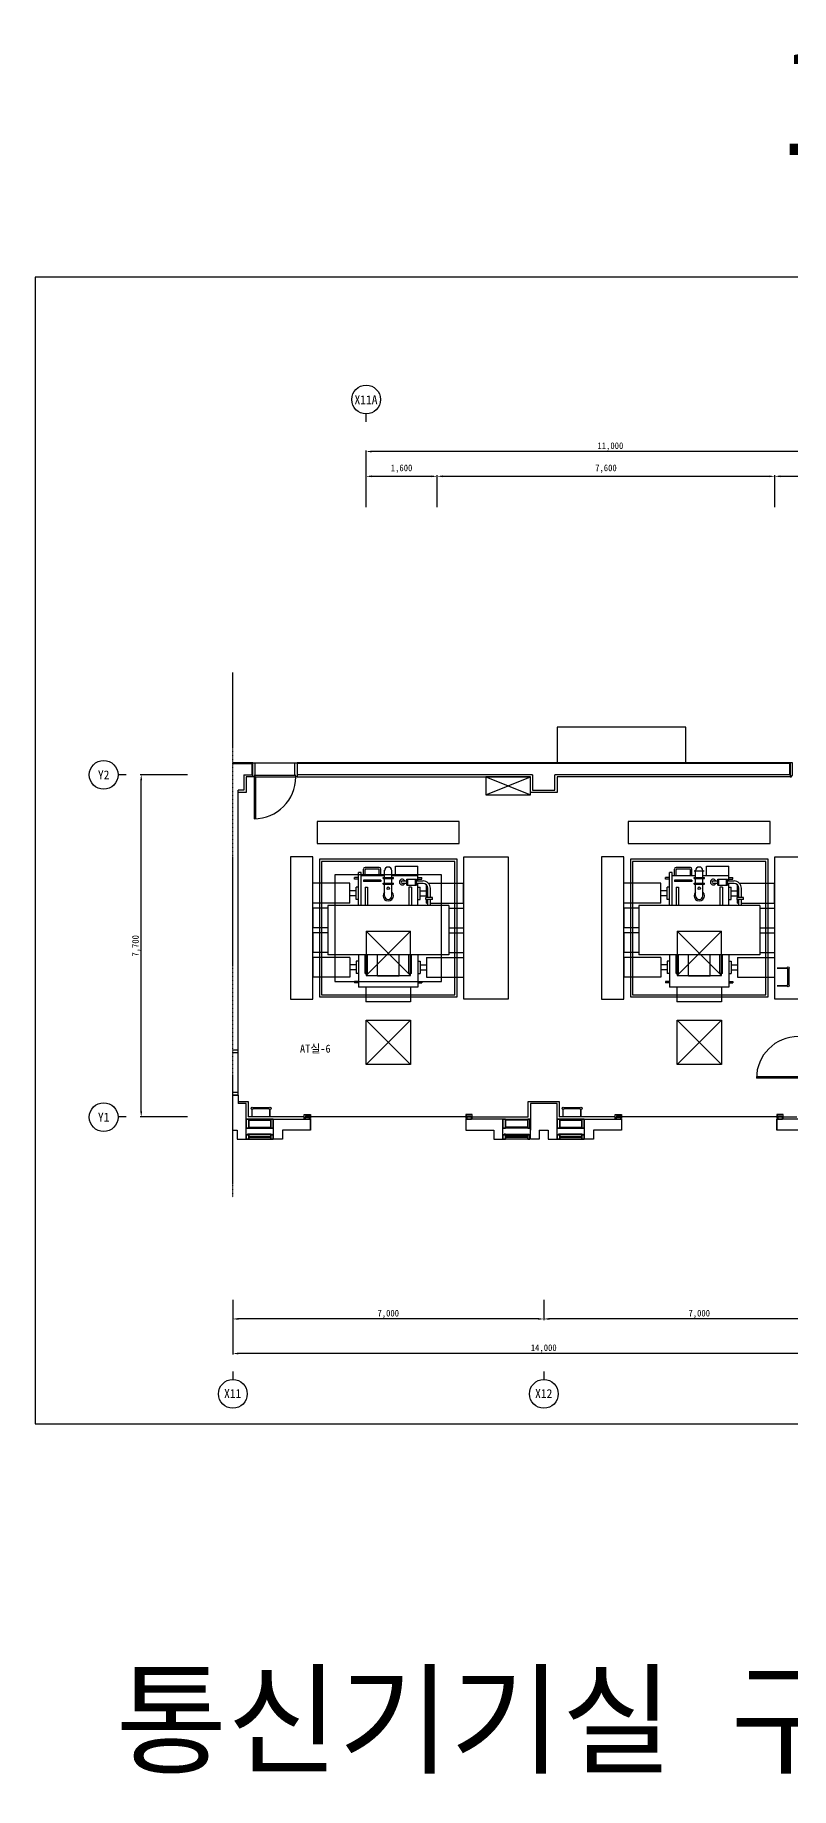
# Model space of a CAD drawing. Header units: millimetres. Extents: x -3836 to 39287, y 33494 to 72930.
# Drawn here: x -3836 to 13178, y 33494 to 72930 of the extents above; entities that cross this region are included whole.
import ezdxf
from ezdxf.enums import TextEntityAlignment as Align

# ---------------------------------------------------------------- set-up
doc = ezdxf.new("R2010")
doc.units = ezdxf.units.MM
doc.linetypes.add('A-CENTR01', pattern=[2, 1.25, -0.25, 0.25, -0.25])
for name, color, linetype in [('TN-MACL', 6, 'A-CENTR01'), ('TZ-BASE', 253, 'Continuous'), ('TZ-DIMS', 1, 'Continuous'), ('TZ-LEAL', 1, 'Continuous'), ('TZ-LEAT', 3, 'Continuous'), ('TZ-TEXT', 3, 'Continuous')]:
    doc.layers.add(name, color=color, linetype=linetype)
doc.layers.add('TX-PAPR', color=2, linetype='Continuous', plot=False)
doc.styles.get("Standard").update_dxf_attribs({"font": 'GulimChe.ttf'})
doc.dimstyles.new('D50', dxfattribs={"dimscale": 50, "dimtxt": 3, "dimasz": 2.5, "dimexe": 0.5, "dimexo": 0.5, "dimgap": 0.5, "dimtad": 1, "dimdec": 0, "dimzin": 1, "dimdsep": 46, "dimlunit": 6, "dimtxsty": 'Standard', "dimcen": 1, "dimclrd": 1, "dimclre": 1, "dimclrt": 3, "dimadec": 0, "dimazin": 0, "dimtfac": 1, "dimtdec": 0, "dimtix": 1, "dimtmove": 2, "dimatfit": 3, "dimfxl": 0, "dimtvp": 2, "dimlwd": -1, "dimlwe": -1, "dimarcsym": 0})

# ---------------------------------------------------------------- blocks, each defined once
blk = doc.blocks.new('*D1909')
at = {"layer": 'DEFPOINTS', "color": 0, "ltscale": 0.1}
for p in [(3614, 63561), (3614, 62285), (14614, 62285)]:
    blk.add_point(p, dxfattribs=at)
at = {"layer": 'TZ-DIMS', "color": 1, "ltscale": 0.1}
for p, q in [((3614, 62310), (3614, 63586)), ((14489, 63561), (3739, 63561)), ((14614, 62310), (14614, 63586))]:
    blk.add_line(p, q, dxfattribs=at)
for points in [[(3739, 63581), (3739, 63540), (3614, 63561)], [(14489, 63581), (14489, 63540), (14614, 63561)]]:
    blk.add_solid(points, dxfattribs=at)
at = {"layer": 'TZ-DIMS', "color": 3, "ltscale": 0.1, "insert": (9114, 63672), "char_height": 150, "attachment_point": 5, "rotation": 0}
blk.add_mtext('11,000', dxfattribs=at)
blk = doc.blocks.new('*D1912')
at = {"layer": 'DEFPOINTS', "color": 0, "ltscale": 0.1}
for p in [(12814, 63002), (12814, 62285), (14614, 62285)]:
    blk.add_point(p, dxfattribs=at)
at = {"layer": 'TZ-DIMS', "color": 1, "ltscale": 0.1}
for p, q in [((12814, 62310), (12814, 63027)), ((14489, 63002), (12939, 63002)), ((14614, 62310), (14614, 63027))]:
    blk.add_line(p, q, dxfattribs=at)
for points in [[(12939, 63023), (12939, 62982), (12814, 63002)], [(14489, 63023), (14489, 62982), (14614, 63002)]]:
    blk.add_solid(points, dxfattribs=at)
at = {"layer": 'TZ-DIMS', "color": 3, "ltscale": 0.1, "insert": (13714, 63173), "char_height": 150, "attachment_point": 5, "rotation": 0}
blk.add_mtext('1,800', dxfattribs=at)
blk = doc.blocks.new('*D1913')
at = {"layer": 'DEFPOINTS', "color": 0, "ltscale": 0.1}
for p in [(5214, 63002), (5214, 62285), (12814, 62285)]:
    blk.add_point(p, dxfattribs=at)
at = {"layer": 'TZ-DIMS', "color": 1, "ltscale": 0.1}
for p, q in [((5214, 62310), (5214, 63027)), ((12689, 63002), (5339, 63002)), ((12814, 62310), (12814, 63027))]:
    blk.add_line(p, q, dxfattribs=at)
for points in [[(5339, 63023), (5339, 62982), (5214, 63002)], [(12689, 63023), (12689, 62982), (12814, 63002)]]:
    blk.add_solid(points, dxfattribs=at)
at = {"layer": 'TZ-DIMS', "color": 3, "ltscale": 0.1, "insert": (9014, 63173), "char_height": 150, "attachment_point": 5, "rotation": 0}
blk.add_mtext('7,600', dxfattribs=at)
blk = doc.blocks.new('*D1914')
at = {"layer": 'DEFPOINTS', "color": 0, "ltscale": 0.1}
for p in [(3614, 63002), (3614, 62285), (5214, 62285)]:
    blk.add_point(p, dxfattribs=at)
at = {"layer": 'TZ-DIMS', "color": 1, "ltscale": 0.1}
for p, q in [((3614, 62310), (3614, 63027)), ((5089, 63002), (3739, 63002)), ((5214, 62310), (5214, 63027))]:
    blk.add_line(p, q, dxfattribs=at)
for points in [[(3739, 63023), (3739, 62982), (3614, 63002)], [(5089, 63023), (5089, 62982), (5214, 63002)]]:
    blk.add_solid(points, dxfattribs=at)
at = {"layer": 'TZ-DIMS', "color": 3, "ltscale": 0.1, "insert": (4414, 63173), "char_height": 150, "attachment_point": 5, "rotation": 0}
blk.add_mtext('1,600', dxfattribs=at)
blk = doc.blocks.new('*D1915')
at = {"layer": 'DEFPOINTS', "color": 0, "ltscale": 0.1}
for p in [(-1446, 56289), (-377, 56289), (-377, 48589)]:
    blk.add_point(p, dxfattribs=at)
at = {"layer": 'TZ-DIMS', "color": 1, "ltscale": 0.1}
for p, q in [((-402, 56289), (-1471, 56289)), ((-1446, 48714), (-1446, 56164)), ((-402, 48589), (-1471, 48589))]:
    blk.add_line(p, q, dxfattribs=at)
for points in [[(-1467, 56164), (-1425, 56164), (-1446, 56289)], [(-1467, 48714), (-1425, 48714), (-1446, 48589)]]:
    blk.add_solid(points, dxfattribs=at)
at = {"layer": 'TZ-DIMS', "color": 3, "ltscale": 0.1, "insert": (-1557, 52439), "char_height": 150, "attachment_point": 5, "rotation": 90}
blk.add_mtext('7,700', dxfattribs=at)
blk = doc.blocks.new('*D1920')
at = {"layer": 'DEFPOINTS', "color": 0, "ltscale": 0.1}
for p in [(7614, 44500), (14614, 44500), (7614, 44045)]:
    blk.add_point(p, dxfattribs=at)
at = {"layer": 'TZ-DIMS', "color": 1, "ltscale": 0.1}
for p, q in [((7614, 44475), (7614, 44020)), ((14614, 44475), (14614, 44020)), ((14489, 44045), (7739, 44045))]:
    blk.add_line(p, q, dxfattribs=at)
for points in [[(7739, 44066), (7739, 44024), (7614, 44045)], [(14489, 44066), (14489, 44024), (14614, 44045)]]:
    blk.add_solid(points, dxfattribs=at)
at = {"layer": 'TZ-DIMS', "color": 3, "ltscale": 0.1, "insert": (11114, 44156), "char_height": 150, "attachment_point": 5, "rotation": 0}
blk.add_mtext('7,000', dxfattribs=at)
blk = doc.blocks.new('*D1921')
at = {"layer": 'DEFPOINTS', "color": 0, "ltscale": 0.1}
for p in [(614, 44500), (7614, 44500), (614, 44045)]:
    blk.add_point(p, dxfattribs=at)
at = {"layer": 'TZ-DIMS', "color": 1, "ltscale": 0.1}
for p, q in [((614, 44475), (614, 44020)), ((7614, 44475), (7614, 44020)), ((7489, 44045), (739, 44045))]:
    blk.add_line(p, q, dxfattribs=at)
for points in [[(739, 44066), (739, 44024), (614, 44045)], [(7489, 44066), (7489, 44024), (7614, 44045)]]:
    blk.add_solid(points, dxfattribs=at)
at = {"layer": 'TZ-DIMS', "color": 3, "ltscale": 0.1, "insert": (4114, 44156), "char_height": 150, "attachment_point": 5, "rotation": 0}
blk.add_mtext('7,000', dxfattribs=at)
blk = doc.blocks.new('*D1922')
at = {"layer": 'DEFPOINTS', "color": 0, "ltscale": 0.1}
for p in [(614, 44500), (14614, 44500), (614, 43267)]:
    blk.add_point(p, dxfattribs=at)
at = {"layer": 'TZ-DIMS', "color": 1, "ltscale": 0.1}
for p, q in [((614, 44475), (614, 43242)), ((14614, 44475), (14614, 43242)), ((14489, 43267), (739, 43267))]:
    blk.add_line(p, q, dxfattribs=at)
for points in [[(739, 43288), (739, 43247), (614, 43267)], [(14489, 43288), (14489, 43247), (14614, 43267)]]:
    blk.add_solid(points, dxfattribs=at)
at = {"layer": 'TZ-DIMS', "color": 3, "ltscale": 0.1, "insert": (7614, 43379), "char_height": 150, "attachment_point": 5, "rotation": 0}
blk.add_mtext('14,000', dxfattribs=at)

msp = doc.modelspace()

# ---------------------------------------------------------------- linework, layer by layer
at = {"layer": 'TN-MACL', "flags": 128}
msp.add_lwpolyline([(613.5, 46787.1), (613.5, 58591.1)], dxfattribs=at)
at = {"layer": 'TX-PAPR'}
msp.add_lwpolyline([(-3835.8, 41684.2), (35964.2, 41684.2), (35964.2, 67484.2), (-3835.8, 67484.2)], close=True, dxfattribs=at)
at = {"layer": 'TZ-BASE'}
for p, q in [((1063.5, 56559.4), (613.5, 56559.4)), ((613.5, 56539.4), (1053.5, 56539.4)), ((1053.5, 56289.4), (1053.5, 56539.4)), ((1113.4, 56559.4), (2013.6, 56559.4)), ((13163.5, 56559.4), (2063.5, 56559.4)), ((13153.5, 56539.4), (2073.5, 56539.4)), ((2073.5, 56289.4), (2073.5, 56539.4)), ((13153.5, 56289.4), (13153.5, 56539.4)), ((863.5, 56289.4), (1053.5, 56289.4)), ((1063.5, 56239.4), (913.5, 56239.4)), ((913.5, 56239.4), (913.5, 55889.4)), ((1092.9, 56239.4), (1092.9, 55298.2)), ((1128.1, 56239.4), (1092.9, 56239.4)), ((2013.6, 56275.3), (1113.4, 56275.3)), ((1128.1, 56239.4), (1128.1, 55298.8)), ((1128.1, 56239.4), (2034.1, 56239.4)), ((2063.5, 56239.4), (7313.5, 56239.4)), ((7363.5, 56289.4), (2073.5, 56289.4)), ((6313.5, 56239.4), (7313.5, 55839.4)), ((6313.5, 55839.4), (7313.5, 56239.4)), ((7313.5, 55889.4), (7313.5, 56239.4)), ((13153.5, 56289.4), (7863.5, 56289.4)), ((13163.5, 56239.4), (7913.5, 56239.4)), ((7913.5, 56239.4), (7913.5, 55889.4)), ((738.5, 50099.4), (738.5, 55939.4)), ((913.5, 55889.4), (738.5, 55889.4)), ((7913.5, 55889.4), (7313.5, 55889.4)), ((5613.5, 54339.4), (2613.5, 54339.4)), ((2613.5, 54339.4), (2613.5, 51339.4)), ((5313.5, 54039.4), (2913.5, 54039.4)), ((2913.5, 54039.4), (2913.5, 51639.4)), ((3446.6, 53345.5), (3446.6, 54090.2)), ((3446.6, 53345.5), (3446.6, 54090.2)), ((3502.2, 54090.2), (3446.6, 54090.2)), ((3502.2, 54090.2), (3446.6, 54090.2)), ((3502.2, 53345.5), (3502.2, 54090.2)), ((3502.2, 53345.5), (3502.2, 54090.2)), ((3557.8, 54012.4), (3557.8, 54168)), ((3913.4, 54201.3), (3591.1, 54201.3)), ((3591.1, 54012.4), (3591.1, 54145.8)), ((3891.2, 54168), (3613.3, 54168)), ((3913.4, 54012.4), (3913.4, 54145.8)), ((3946.8, 54012.4), (3946.8, 54168)), ((4030.1, 53973.5), (4030.1, 54142.6)), ((4030.1, 53973.5), (4030.1, 54142.6)), ((4196.9, 53973.5), (4196.9, 54129.7)), ((4196.9, 53973.5), (4196.9, 54129.7)), ((4280.2, 54012.4), (4280.2, 54234.7)), ((4280.2, 54012.4), (4280.2, 54234.7)), ((4280.2, 54234.7), (4780.4, 54234.7)), ((4280.2, 54234.7), (4780.4, 54234.7)), ((4780.4, 53901.2), (4780.4, 54234.7)), ((4780.4, 53901.2), (4780.4, 54234.7)), ((5313.5, 51639.4), (5313.5, 54039.4)), ((5613.5, 51339.4), (5613.5, 54339.4)), ((12613.5, 54339.4), (9613.5, 54339.4)), ((9613.5, 54339.4), (9613.5, 51339.4)), ((10446.6, 53345.5), (10446.6, 54090.2)), ((10446.6, 53345.5), (10446.6, 54090.2)), ((10502.2, 54090.2), (10446.6, 54090.2)), ((10502.2, 54090.2), (10446.6, 54090.2)), ((10502.2, 53345.5), (10502.2, 54090.2)), ((10502.2, 53345.5), (10502.2, 54090.2)), ((10557.8, 54012.4), (10557.8, 54168)), ((10913.4, 54201.3), (10591.1, 54201.3)), ((10591.1, 54012.4), (10591.1, 54145.8)), ((10891.2, 54168), (10613.3, 54168)), ((10913.4, 54012.4), (10913.4, 54145.8)), ((10946.8, 54012.4), (10946.8, 54168)), ((10999.8, 54129.7), (11227.2, 54129.7)), ((10999.8, 54129.7), (11227.2, 54129.7)), ((11030.1, 53973.5), (11030.1, 54142.6)), ((11030.1, 53973.5), (11030.1, 54142.6)), ((11196.9, 53973.5), (11196.9, 54129.7)), ((11196.9, 53973.5), (11196.9, 54129.7)), ((11280.2, 54012.4), (11280.2, 54234.7)), ((11280.2, 54012.4), (11280.2, 54234.7)), ((11280.2, 54234.7), (11780.4, 54234.7)), ((11280.2, 54234.7), (11780.4, 54234.7)), ((11780.4, 53901.2), (11780.4, 54234.7)), ((11780.4, 53901.2), (11780.4, 54234.7)), ((12613.5, 51339.4), (12613.5, 54339.4)), ((2418.5, 53401.1), (2418.5, 53845.7)), ((3252.1, 53845.7), (2418.5, 53845.7)), ((3252.1, 53401.1), (3252.1, 53845.7)), ((3391, 53678.9), (3252.1, 53678.9)), ((3391, 53678.9), (3252.1, 53678.9)), ((3357.7, 53940.1), (3357.7, 53973.5)), ((3357.7, 53940.1), (3357.7, 53973.5)), ((3446.6, 53973.5), (3357.7, 53973.5)), ((3446.6, 53973.5), (3357.7, 53973.5)), ((3446.6, 53940.1), (3357.7, 53940.1)), ((3446.6, 53940.1), (3357.7, 53940.1)), ((3391, 53484.4), (3391, 53762.3)), ((3391, 53484.4), (3391, 53762.3)), ((3446.6, 53762.3), (3391, 53762.3)), ((3446.6, 53762.3), (3391, 53762.3)), ((4030.1, 54012.4), (3502.2, 54012.4)), ((4030.1, 54012.4), (3502.2, 54012.4)), ((3946.8, 53917.9), (3557.8, 53917.9)), ((3557.8, 53917.9), (3557.8, 53884.6)), ((3946.8, 53884.6), (3557.8, 53884.6)), ((3591.1, 53762.3), (3591.1, 53345.5)), ((3591.1, 53762.3), (3646.7, 53762.3)), ((3646.7, 53762.3), (3646.7, 53345.5)), ((3946.8, 53917.9), (3946.8, 53884.6)), ((3996.8, 53973.5), (4230.2, 53973.5)), ((3996.8, 53973.5), (4230.2, 53973.5)), ((3996.8, 53951.3), (3996.8, 53973.5)), ((3996.8, 53951.3), (3996.8, 53973.5)), ((3996.8, 53951.3), (4230.2, 53951.3)), ((3996.8, 53951.3), (4230.2, 53951.3)), ((3996.8, 53851.2), (4230.2, 53851.2)), ((3996.8, 53851.2), (4230.2, 53851.2)), ((3996.8, 53829), (3996.8, 53851.2)), ((3996.8, 53829), (3996.8, 53851.2)), ((3996.8, 53829), (4230.2, 53829)), ((3996.8, 53829), (4230.2, 53829)), ((4030.1, 53851.2), (4030.1, 53951.3)), ((4030.1, 53851.2), (4030.1, 53951.3)), ((4030.1, 53567.8), (4030.1, 53829)), ((4030.1, 53567.8), (4030.1, 53829)), ((4780.4, 54012.4), (4196.9, 54012.4)), ((4780.4, 54012.4), (4196.9, 54012.4)), ((4196.9, 53851.2), (4196.9, 53951.3)), ((4196.9, 53851.2), (4196.9, 53951.3)), ((4196.9, 53567.8), (4196.9, 53829)), ((4196.9, 53567.8), (4196.9, 53829)), ((4230.2, 53951.3), (4230.2, 53973.5)), ((4230.2, 53951.3), (4230.2, 53973.5)), ((4230.2, 53829), (4230.2, 53851.2)), ((4230.2, 53829), (4230.2, 53851.2)), ((4429.6, 53901.2), (4535.9, 53901.2)), ((4429.6, 53845.7), (4535.9, 53845.7)), ((4535.9, 53804), (4535.9, 53942.9)), ((4535.9, 53942.9), (4747, 53942.9)), ((4535.9, 53804), (4747, 53804)), ((4558.1, 53804), (4558.1, 53942.9)), ((4580.3, 53762.3), (4580.3, 53345.5)), ((4635.9, 53762.3), (4580.3, 53762.3)), ((4635.9, 53762.3), (4635.9, 53345.5)), ((4635.9, 53762.3), (4635.9, 53345.5)), ((4724.8, 53804), (4724.8, 53942.9)), ((4747, 53804), (4747, 53942.9)), ((4747, 53901.2), (4897.1, 53901.2)), ((4747, 53901.2), (4897.1, 53901.2)), ((4747, 53845.7), (4897.1, 53845.7)), ((4747, 53845.7), (4897.1, 53845.7)), ((4780.4, 53973.5), (4869.3, 53973.5)), ((4780.4, 53973.5), (4869.3, 53973.5)), ((4780.4, 53940.1), (4869.3, 53940.1)), ((4780.4, 53940.1), (4869.3, 53940.1)), ((4780.4, 53345.5), (4780.4, 53845.7)), ((4780.4, 53345.5), (4780.4, 53845.7)), ((4780.4, 53762.3), (4836, 53762.3)), ((4780.4, 53762.3), (4836, 53762.3)), ((4836, 53484.4), (4836, 53762.3)), ((4836, 53484.4), (4836, 53762.3)), ((4836, 53678.9), (4974.9, 53678.9)), ((4836, 53678.9), (4974.9, 53678.9)), ((4869.3, 53940.1), (4869.3, 53973.5)), ((4869.3, 53940.1), (4869.3, 53973.5)), ((4974.9, 53528.9), (4974.9, 53813.9)), ((4974.9, 53528.9), (4974.9, 53813.9)), ((5008.2, 53528.9), (5008.2, 53734.5)), ((5008.2, 53528.9), (5008.2, 53734.5)), ((5021.4, 53845.7), (5808.5, 53845.7)), ((5063.8, 53528.9), (5063.8, 53734.5)), ((5063.8, 53528.9), (5063.8, 53734.5)), ((5808.5, 53401.1), (5808.5, 53845.7)), ((9418.5, 53401.1), (9418.5, 53845.7)), ((10252.1, 53845.7), (9418.5, 53845.7)), ((10252.1, 53401.1), (10252.1, 53845.7)), ((10391, 53678.9), (10252.1, 53678.9)), ((10391, 53678.9), (10252.1, 53678.9)), ((10357.7, 53940.1), (10357.7, 53973.5)), ((10357.7, 53940.1), (10357.7, 53973.5)), ((10446.6, 53973.5), (10357.7, 53973.5)), ((10446.6, 53973.5), (10357.7, 53973.5)), ((10446.6, 53940.1), (10357.7, 53940.1)), ((10446.6, 53940.1), (10357.7, 53940.1)), ((10391, 53484.4), (10391, 53762.3)), ((10391, 53484.4), (10391, 53762.3)), ((10446.6, 53762.3), (10391, 53762.3)), ((10446.6, 53762.3), (10391, 53762.3)), ((11030.1, 54012.4), (10502.2, 54012.4)), ((11030.1, 54012.4), (10502.2, 54012.4)), ((10946.8, 53917.9), (10557.8, 53917.9)), ((10557.8, 53917.9), (10557.8, 53884.6)), ((10946.8, 53884.6), (10557.8, 53884.6)), ((10591.1, 53762.3), (10591.1, 53345.5)), ((10591.1, 53762.3), (10646.7, 53762.3)), ((10646.7, 53762.3), (10646.7, 53345.5)), ((10946.8, 53917.9), (10946.8, 53884.6)), ((10996.8, 53973.5), (11230.2, 53973.5)), ((10996.8, 53973.5), (11230.2, 53973.5)), ((10996.8, 53951.3), (10996.8, 53973.5)), ((10996.8, 53951.3), (10996.8, 53973.5)), ((10996.8, 53951.3), (11230.2, 53951.3)), ((10996.8, 53951.3), (11230.2, 53951.3)), ((10996.8, 53851.2), (11230.2, 53851.2)), ((10996.8, 53851.2), (11230.2, 53851.2)), ((10996.8, 53829), (10996.8, 53851.2)), ((10996.8, 53829), (10996.8, 53851.2)), ((10996.8, 53829), (11230.2, 53829)), ((10996.8, 53829), (11230.2, 53829)), ((11030.1, 53851.2), (11030.1, 53951.3)), ((11030.1, 53851.2), (11030.1, 53951.3)), ((11030.1, 53567.8), (11030.1, 53829)), ((11030.1, 53567.8), (11030.1, 53829)), ((11780.4, 54012.4), (11196.9, 54012.4)), ((11780.4, 54012.4), (11196.9, 54012.4)), ((11196.9, 53851.2), (11196.9, 53951.3)), ((11196.9, 53851.2), (11196.9, 53951.3)), ((11196.9, 53567.8), (11196.9, 53829)), ((11196.9, 53567.8), (11196.9, 53829)), ((11230.2, 53951.3), (11230.2, 53973.5)), ((11230.2, 53951.3), (11230.2, 53973.5)), ((11230.2, 53829), (11230.2, 53851.2)), ((11230.2, 53829), (11230.2, 53851.2)), ((11429.6, 53901.2), (11535.9, 53901.2)), ((11429.6, 53845.7), (11535.9, 53845.7)), ((11535.9, 53804), (11535.9, 53942.9)), ((11535.9, 53942.9), (11747, 53942.9)), ((11535.9, 53804), (11747, 53804)), ((11558.1, 53804), (11558.1, 53942.9)), ((11580.3, 53762.3), (11580.3, 53345.5)), ((11635.9, 53762.3), (11580.3, 53762.3)), ((11635.9, 53762.3), (11635.9, 53345.5)), ((11635.9, 53762.3), (11635.9, 53345.5)), ((11724.8, 53804), (11724.8, 53942.9)), ((11747, 53804), (11747, 53942.9)), ((11747, 53901.2), (11897.1, 53901.2)), ((11747, 53901.2), (11897.1, 53901.2)), ((11747, 53845.7), (11897.1, 53845.7)), ((11747, 53845.7), (11897.1, 53845.7)), ((11780.4, 53973.5), (11869.3, 53973.5)), ((11780.4, 53973.5), (11869.3, 53973.5)), ((11780.4, 53940.1), (11869.3, 53940.1)), ((11780.4, 53940.1), (11869.3, 53940.1)), ((11780.4, 53345.5), (11780.4, 53845.7)), ((11780.4, 53345.5), (11780.4, 53845.7)), ((11780.4, 53762.3), (11836, 53762.3)), ((11780.4, 53762.3), (11836, 53762.3)), ((11836, 53484.4), (11836, 53762.3)), ((11836, 53484.4), (11836, 53762.3)), ((11836, 53678.9), (11974.9, 53678.9)), ((11836, 53678.9), (11974.9, 53678.9)), ((11869.3, 53940.1), (11869.3, 53973.5)), ((11869.3, 53940.1), (11869.3, 53973.5)), ((11974.9, 53528.9), (11974.9, 53813.9)), ((11974.9, 53528.9), (11974.9, 53813.9)), ((12008.2, 53528.9), (12008.2, 53734.5)), ((12008.2, 53528.9), (12008.2, 53734.5)), ((12021.4, 53845.7), (12808.5, 53845.7)), ((12063.8, 53528.9), (12063.8, 53734.5)), ((12063.8, 53528.9), (12063.8, 53734.5)), ((12808.5, 53401.1), (12808.5, 53845.7)), ((3252.1, 53401.1), (2418.5, 53401.1)), ((2418.5, 53289.9), (2418.5, 52845.3)), ((2418.5, 53289.9), (2418.5, 52845.3)), ((2751.9, 53289.9), (2418.5, 53289.9)), ((2751.9, 53289.9), (2418.5, 53289.9)), ((5475.1, 53345.5), (2751.9, 53345.5)), ((5475.1, 53345.5), (2751.9, 53345.5)), ((2751.9, 53345.5), (2751.9, 52234)), ((2751.9, 53345.5), (2751.9, 52234)), ((3391, 53567.8), (3252.1, 53567.8)), ((3391, 53567.8), (3252.1, 53567.8)), ((3446.6, 53484.4), (3391, 53484.4)), ((3446.6, 53484.4), (3391, 53484.4)), ((4780.4, 53484.4), (4836, 53484.4)), ((4780.4, 53484.4), (4836, 53484.4)), ((4836, 53567.8), (4974.9, 53567.8)), ((4836, 53567.8), (4974.9, 53567.8)), ((4963.8, 53484.4), (4963.8, 53528.9)), ((4963.8, 53484.4), (4963.8, 53528.9)), ((5108.3, 53528.9), (4963.8, 53528.9)), ((5108.3, 53528.9), (4963.8, 53528.9)), ((5108.3, 53484.4), (4963.8, 53484.4)), ((5108.3, 53484.4), (4963.8, 53484.4)), ((4974.9, 53401.1), (4974.9, 53484.4)), ((4974.9, 53401.1), (4974.9, 53484.4)), ((4974.9, 53401.1), (5008.2, 53401.1)), ((4974.9, 53401.1), (5008.2, 53401.1)), ((5008.2, 53345.5), (5008.2, 53484.4)), ((5008.2, 53345.5), (5008.2, 53484.4)), ((5063.8, 53345.5), (5063.8, 53484.4)), ((5063.8, 53345.5), (5063.8, 53484.4)), ((5063.8, 53401.1), (5808.5, 53401.1)), ((5108.3, 53484.4), (5108.3, 53528.9)), ((5108.3, 53484.4), (5108.3, 53528.9)), ((5475.1, 53345.5), (5475.1, 52234)), ((5475.1, 53345.5), (5475.1, 52234)), ((5475.1, 53289.9), (5808.5, 53289.9)), ((5475.1, 53289.9), (5808.5, 53289.9)), ((5808.5, 53289.9), (5808.5, 52845.3)), ((5808.5, 53289.9), (5808.5, 52845.3)), ((10252.1, 53401.1), (9418.5, 53401.1)), ((9418.5, 53289.9), (9418.5, 52845.3)), ((9418.5, 53289.9), (9418.5, 52845.3)), ((9751.9, 53289.9), (9418.5, 53289.9)), ((9751.9, 53289.9), (9418.5, 53289.9)), ((12475.1, 53345.5), (9751.9, 53345.5)), ((12475.1, 53345.5), (9751.9, 53345.5)), ((9751.9, 53345.5), (9751.9, 52234)), ((9751.9, 53345.5), (9751.9, 52234)), ((10391, 53567.8), (10252.1, 53567.8)), ((10391, 53567.8), (10252.1, 53567.8)), ((10446.6, 53484.4), (10391, 53484.4)), ((10446.6, 53484.4), (10391, 53484.4)), ((11780.4, 53484.4), (11836, 53484.4)), ((11780.4, 53484.4), (11836, 53484.4)), ((11836, 53567.8), (11974.9, 53567.8)), ((11836, 53567.8), (11974.9, 53567.8)), ((11963.8, 53484.4), (11963.8, 53528.9)), ((11963.8, 53484.4), (11963.8, 53528.9)), ((12108.3, 53528.9), (11963.8, 53528.9)), ((12108.3, 53528.9), (11963.8, 53528.9)), ((12108.3, 53484.4), (11963.8, 53484.4)), ((12108.3, 53484.4), (11963.8, 53484.4)), ((11974.9, 53401.1), (11974.9, 53484.4)), ((11974.9, 53401.1), (11974.9, 53484.4)), ((11974.9, 53401.1), (12008.2, 53401.1)), ((11974.9, 53401.1), (12008.2, 53401.1)), ((12008.2, 53345.5), (12008.2, 53484.4)), ((12008.2, 53345.5), (12008.2, 53484.4)), ((12063.8, 53345.5), (12063.8, 53484.4)), ((12063.8, 53345.5), (12063.8, 53484.4)), ((12063.8, 53401.1), (12808.5, 53401.1)), ((12108.3, 53484.4), (12108.3, 53528.9)), ((12108.3, 53484.4), (12108.3, 53528.9)), ((12475.1, 53345.5), (12475.1, 52234)), ((12475.1, 53345.5), (12475.1, 52234)), ((12475.1, 53289.9), (12808.5, 53289.9)), ((12475.1, 53289.9), (12808.5, 53289.9)), ((12808.5, 53289.9), (12808.5, 52845.3)), ((12808.5, 53289.9), (12808.5, 52845.3)), ((2751.9, 52845.3), (2418.5, 52845.3)), ((2751.9, 52845.3), (2418.5, 52845.3)), ((5475.1, 52845.3), (5808.5, 52845.3)), ((5475.1, 52845.3), (5808.5, 52845.3)), ((9751.9, 52845.3), (9418.5, 52845.3)), ((9751.9, 52845.3), (9418.5, 52845.3)), ((12475.1, 52845.3), (12808.5, 52845.3)), ((12475.1, 52845.3), (12808.5, 52845.3)), ((2751.9, 52734.2), (2418.5, 52734.2)), ((2751.9, 52734.2), (2418.5, 52734.2)), ((2418.5, 52734.2), (2418.5, 52289.6)), ((2418.5, 52734.2), (2418.5, 52289.6)), ((5475.1, 52734.2), (5808.5, 52734.2)), ((5475.1, 52734.2), (5808.5, 52734.2)), ((5808.5, 52734.2), (5808.5, 52289.6)), ((5808.5, 52734.2), (5808.5, 52289.6)), ((9751.9, 52734.2), (9418.5, 52734.2)), ((9751.9, 52734.2), (9418.5, 52734.2)), ((9418.5, 52734.2), (9418.5, 52289.6)), ((9418.5, 52734.2), (9418.5, 52289.6)), ((12475.1, 52734.2), (12808.5, 52734.2)), ((12475.1, 52734.2), (12808.5, 52734.2)), ((12808.5, 52734.2), (12808.5, 52289.6)), ((12808.5, 52734.2), (12808.5, 52289.6)), ((2751.9, 52289.6), (2418.5, 52289.6)), ((2751.9, 52289.6), (2418.5, 52289.6)), ((2418.5, 52178.4), (2418.5, 51733.9)), ((3252.1, 52178.4), (2418.5, 52178.4)), ((5475.1, 52234), (2751.9, 52234)), ((5475.1, 52234), (2751.9, 52234)), ((3252.1, 52178.4), (3252.1, 51733.9)), ((3391, 52095.1), (3391, 51817.2)), ((3391, 52095.1), (3391, 51817.2)), ((3446.6, 52095.1), (3391, 52095.1)), ((3446.6, 52095.1), (3391, 52095.1)), ((3446.6, 52234), (3446.6, 51511.6)), ((3591.1, 51817.2), (3591.1, 52234)), ((3646.7, 51817.2), (3646.7, 52234)), ((3869, 51761.6), (3869, 52234)), ((4358, 51761.6), (4358, 52234)), ((4580.3, 51817.2), (4580.3, 52234)), ((4580.3, 51817.2), (4580.3, 52234)), ((4635.9, 51817.2), (4635.9, 52234)), ((4635.9, 51817.2), (4635.9, 52234)), ((4780.4, 52234), (4780.4, 51511.6)), ((4780.4, 52095.1), (4836, 52095.1)), ((4780.4, 52095.1), (4836, 52095.1)), ((4836, 52095.1), (4836, 51817.2)), ((4836, 52095.1), (4836, 51817.2)), ((4974.9, 52178.4), (5808.5, 52178.4)), ((4974.9, 52178.4), (4974.9, 51733.9)), ((5475.1, 52289.6), (5808.5, 52289.6)), ((5475.1, 52289.6), (5808.5, 52289.6)), ((5808.5, 52178.4), (5808.5, 51733.9)), ((9751.9, 52289.6), (9418.5, 52289.6)), ((9751.9, 52289.6), (9418.5, 52289.6)), ((9418.5, 52178.4), (9418.5, 51733.9)), ((10252.1, 52178.4), (9418.5, 52178.4)), ((12475.1, 52234), (9751.9, 52234)), ((12475.1, 52234), (9751.9, 52234)), ((10252.1, 52178.4), (10252.1, 51733.9)), ((10391, 52095.1), (10391, 51817.2)), ((10391, 52095.1), (10391, 51817.2)), ((10446.6, 52095.1), (10391, 52095.1)), ((10446.6, 52095.1), (10391, 52095.1)), ((10446.6, 52234), (10446.6, 51511.6)), ((10591.1, 51817.2), (10591.1, 52234)), ((10646.7, 51817.2), (10646.7, 52234)), ((10869, 51761.6), (10869, 52234)), ((11358, 51761.6), (11358, 52234)), ((11580.3, 51817.2), (11580.3, 52234)), ((11580.3, 51817.2), (11580.3, 52234)), ((11635.9, 51817.2), (11635.9, 52234)), ((11635.9, 51817.2), (11635.9, 52234)), ((11780.4, 52234), (11780.4, 51511.6)), ((11780.4, 52095.1), (11836, 52095.1)), ((11780.4, 52095.1), (11836, 52095.1)), ((11836, 52095.1), (11836, 51817.2)), ((11836, 52095.1), (11836, 51817.2)), ((11974.9, 52178.4), (12808.5, 52178.4)), ((11974.9, 52178.4), (11974.9, 51733.9)), ((12475.1, 52289.6), (12808.5, 52289.6)), ((12475.1, 52289.6), (12808.5, 52289.6)), ((12808.5, 52178.4), (12808.5, 51733.9)), ((3252.1, 51733.9), (2418.5, 51733.9)), ((3391, 52011.7), (3252.1, 52011.7)), ((3391, 52011.7), (3252.1, 52011.7)), ((3391, 51900.6), (3252.1, 51900.6)), ((3391, 51900.6), (3252.1, 51900.6)), ((3446.6, 51817.2), (3391, 51817.2)), ((3446.6, 51817.2), (3391, 51817.2)), ((3591.1, 51817.2), (3646.7, 51817.2)), ((3869, 51761.6), (4358, 51761.6)), ((4635.9, 51817.2), (4580.3, 51817.2)), ((4635.9, 51817.2), (4580.3, 51817.2)), ((4780.4, 51817.2), (4836, 51817.2)), ((4780.4, 51817.2), (4836, 51817.2)), ((4836, 52011.7), (4974.9, 52011.7)), ((4836, 52011.7), (4974.9, 52011.7)), ((4836, 51900.6), (4974.9, 51900.6)), ((4836, 51900.6), (4974.9, 51900.6)), ((4974.9, 51733.9), (5808.5, 51733.9)), ((10252.1, 51733.9), (9418.5, 51733.9)), ((10391, 52011.7), (10252.1, 52011.7)), ((10391, 52011.7), (10252.1, 52011.7)), ((10391, 51900.6), (10252.1, 51900.6)), ((10391, 51900.6), (10252.1, 51900.6)), ((10446.6, 51817.2), (10391, 51817.2)), ((10446.6, 51817.2), (10391, 51817.2)), ((10591.1, 51817.2), (10646.7, 51817.2)), ((10869, 51761.6), (11358, 51761.6)), ((11635.9, 51817.2), (11580.3, 51817.2)), ((11635.9, 51817.2), (11580.3, 51817.2)), ((11780.4, 51817.2), (11836, 51817.2)), ((11780.4, 51817.2), (11836, 51817.2)), ((11836, 52011.7), (11974.9, 52011.7)), ((11836, 52011.7), (11974.9, 52011.7)), ((11836, 51900.6), (11974.9, 51900.6)), ((11836, 51900.6), (11974.9, 51900.6)), ((11974.9, 51733.9), (12808.5, 51733.9)), ((12864.5, 51945.4), (13089.7, 51945.4)), ((12864.5, 51939.4), (13089.7, 51939.4)), ((13102, 51920.8), (13102, 51564.1)), ((13127, 51920.8), (13127, 51564.1)), ((2613.5, 51339.4), (5613.5, 51339.4)), ((2913.5, 51639.4), (5313.5, 51639.4)), ((3446.6, 51639.4), (3357.7, 51639.4)), ((3446.6, 51639.4), (3357.7, 51639.4)), ((3357.7, 51639.4), (3357.7, 51606)), ((3357.7, 51639.4), (3357.7, 51606)), ((3446.6, 51606), (3357.7, 51606)), ((3446.6, 51606), (3357.7, 51606)), ((4780.4, 51511.6), (3446.6, 51511.6)), ((4613.3, 51511.6), (3610.6, 51511.6)), ((3610.6, 51511.6), (3610.6, 51177.3)), ((4613.3, 51511.6), (4613.3, 51177.3)), ((4780.4, 51639.4), (4869.3, 51639.4)), ((4780.4, 51639.4), (4869.3, 51639.4)), ((4780.4, 51606), (4869.3, 51606)), ((4780.4, 51606), (4869.3, 51606)), ((4869.3, 51639.4), (4869.3, 51606)), ((4869.3, 51639.4), (4869.3, 51606)), ((9613.5, 51339.4), (12613.5, 51339.4)), ((10446.6, 51639.4), (10357.7, 51639.4)), ((10446.6, 51639.4), (10357.7, 51639.4)), ((10357.7, 51639.4), (10357.7, 51606)), ((10357.7, 51639.4), (10357.7, 51606)), ((10446.6, 51606), (10357.7, 51606)), ((10446.6, 51606), (10357.7, 51606)), ((11780.4, 51511.6), (10446.6, 51511.6)), ((11613.3, 51511.6), (10610.6, 51511.6)), ((10610.6, 51511.6), (10610.6, 51177.3)), ((11613.3, 51511.6), (11613.3, 51177.3)), ((11780.4, 51639.4), (11869.3, 51639.4)), ((11780.4, 51639.4), (11869.3, 51639.4)), ((11780.4, 51606), (11869.3, 51606)), ((11780.4, 51606), (11869.3, 51606)), ((11869.3, 51639.4), (11869.3, 51606)), ((11869.3, 51639.4), (11869.3, 51606)), ((12864.5, 51545.4), (13089.7, 51545.4)), ((12864.5, 51539.4), (13089.7, 51539.4)), ((4613.3, 51177.3), (3610.6, 51177.3)), ((11613.3, 51177.3), (10610.6, 51177.3)), ((613.5, 50099.4), (738.5, 50099.4)), ((738.5, 49139.3), (738.5, 50039.5)), ((13343.5, 49458.8), (12402.2, 49458.8)), ((13343.5, 49494), (12402.9, 49494)), ((613.5, 49079.4), (738.5, 49079.4)), ((738.5, 49079.4), (738.5, 48889.4)), ((738.5, 48939.4), (963.5, 48939.4)), ((963.5, 48939.4), (963.5, 48589.4)), ((7263.5, 48589.4), (7263.5, 48939.4)), ((7263.5, 48939.4), (7963.5, 48939.4)), ((7963.5, 48939.4), (7963.5, 48589.4)), ((973.5, 48539.4), (923.5, 48539.4)), ((2223.5, 48589.4), (963.5, 48589.4)), ((1473.5, 48539.4), (973.5, 48539.4)), ((973.5, 48339.4), (973.5, 48539.4)), ((973.5, 48515.4), (1473.5, 48515.4)), ((1047.5, 48589.4), (1047.5, 48760.5)), ((1053.5, 48589.4), (1053.5, 48760.5)), ((1428.8, 48794.4), (1072.2, 48794.4)), ((1428.8, 48769.4), (1072.2, 48769.4)), ((1447.5, 48589.4), (1447.5, 48760.5)), ((1453.5, 48589.4), (1453.5, 48760.5)), ((1473.5, 48539.4), (1523.5, 48539.4)), ((1473.5, 48339.4), (1473.5, 48539.4)), ((2253.5, 48601.5), (5973.5, 48601.5)), ((2253.5, 48597.3), (5973.5, 48597.3)), ((2363.5, 48289.4), (2363.5, 48539.4)), ((2363.5, 48539.4), (2363.5, 48289.4)), ((2363.5, 48539.4), (2363.5, 48289.4)), ((5863.5, 48539.4), (5863.5, 48289.4)), ((6003.5, 48589.4), (7263.5, 48589.4)), ((6753.5, 48539.4), (6703.5, 48539.4)), ((6753.5, 48339.4), (6753.5, 48539.4)), ((6753.5, 48539.4), (7253.5, 48539.4)), ((7253.5, 48515.4), (6753.5, 48515.4)), ((7253.5, 48539.4), (7303.5, 48539.4)), ((7253.5, 48339.4), (7253.5, 48539.4)), ((7973.5, 48539.4), (7923.5, 48539.4)), ((9223.5, 48589.4), (7963.5, 48589.4)), ((8473.5, 48539.4), (7973.5, 48539.4)), ((7973.5, 48339.4), (7973.5, 48539.4)), ((7973.5, 48515.4), (8473.5, 48515.4)), ((8047.5, 48589.4), (8047.5, 48760.5)), ((8053.5, 48589.4), (8053.5, 48760.5)), ((8428.8, 48797.8), (8072.2, 48797.8)), ((8428.8, 48772.8), (8072.2, 48772.8)), ((8447.5, 48589.4), (8447.5, 48760.5)), ((8453.5, 48589.4), (8453.5, 48760.5)), ((8473.5, 48539.4), (8523.5, 48539.4)), ((8473.5, 48339.4), (8473.5, 48539.4)), ((9253.5, 48601.5), (12973.5, 48601.5)), ((9253.5, 48597.3), (12973.5, 48597.3)), ((9363.5, 48539.4), (9363.5, 48289.4)), ((12863.5, 48289.4), (12863.5, 48539.4)), ((12863.5, 48539.4), (12863.5, 48289.4)), ((12863.5, 48539.4), (12863.5, 48289.4)), ((13003.5, 48589.4), (13313.5, 48589.4)), ((923.5, 48339.4), (973.5, 48339.4)), ((973.5, 48189.4), (923.5, 48189.4)), ((973.5, 48363.4), (1473.5, 48363.4)), ((973.5, 48339.4), (1473.5, 48339.4)), ((1473.5, 48204.4), (973.5, 48204.4)), ((1473.5, 48189.4), (973.5, 48189.4)), ((973.5, 48089.4), (973.5, 48189.4)), ((973.5, 48151.4), (1473.5, 48151.4)), ((973.5, 48127.4), (1473.5, 48127.4)), ((1523.5, 48339.4), (1473.5, 48339.4)), ((1473.5, 48189.4), (1523.5, 48189.4)), ((1473.5, 48089.4), (1473.5, 48189.4)), ((6703.5, 48339.4), (6753.5, 48339.4)), ((6753.5, 48189.4), (6703.5, 48189.4)), ((7253.5, 48363.4), (6753.5, 48363.4)), ((7253.5, 48339.4), (6753.5, 48339.4)), ((6753.5, 48204.4), (7253.5, 48204.4)), ((6753.5, 48089.4), (6753.5, 48189.4)), ((6753.5, 48189.4), (7253.5, 48189.4)), ((7253.5, 48151.4), (6753.5, 48151.4)), ((7253.5, 48127.4), (6753.5, 48127.4)), ((7303.5, 48339.4), (7253.5, 48339.4)), ((7253.5, 48189.4), (7303.5, 48189.4)), ((7253.5, 48089.4), (7253.5, 48189.4)), ((7923.5, 48339.4), (7973.5, 48339.4)), ((7973.5, 48189.4), (7923.5, 48189.4)), ((7973.5, 48363.4), (8473.5, 48363.4)), ((7973.5, 48339.4), (8473.5, 48339.4)), ((8473.5, 48204.4), (7973.5, 48204.4)), ((8473.5, 48189.4), (7973.5, 48189.4)), ((7973.5, 48089.4), (7973.5, 48189.4)), ((7973.5, 48151.4), (8473.5, 48151.4)), ((7973.5, 48127.4), (8473.5, 48127.4)), ((8523.5, 48339.4), (8473.5, 48339.4)), ((8473.5, 48189.4), (8523.5, 48189.4)), ((8473.5, 48089.4), (8473.5, 48189.4)), ((17803.5, 48289.4), (12863.5, 48289.4)), ((923.5, 48089.4), (973.5, 48089.4)), ((973.5, 48089.4), (1473.5, 48089.4)), ((1523.5, 48089.4), (1473.5, 48089.4)), ((6703.5, 48089.4), (6753.5, 48089.4)), ((7253.5, 48089.4), (6753.5, 48089.4)), ((7303.5, 48089.4), (7253.5, 48089.4)), ((7923.5, 48089.4), (7973.5, 48089.4)), ((7973.5, 48089.4), (8473.5, 48089.4)), ((8523.5, 48089.4), (8473.5, 48089.4))]:
    msp.add_line(p, q, dxfattribs=at)
at = {"layer": 'TZ-BASE', "ltscale": 2}
for p, q in [((3613.5, 50769.4), (4613.5, 49769.4)), ((3613.5, 49769.4), (4613.5, 50769.4)), ((3613.5, 49769.4), (3613.5, 50769.4)), ((3613.5, 50769.4), (4613.5, 50769.4)), ((4613.5, 50769.4), (4613.5, 49769.4)), ((10613.5, 50769.4, -0.9), (11613.5, 49769.4, -0.9)), ((10613.5, 49769.4, -0.9), (11613.5, 50769.4, -0.9)), ((10613.5, 49769.4, -0.9), (10613.5, 50769.4, -0.9)), ((10613.5, 50769.4, -0.9), (11613.5, 50769.4, -0.9)), ((11613.5, 50769.4, -0.9), (11613.5, 49769.4, -0.9)), ((4613.5, 49769.4), (3613.5, 49769.4)), ((11613.5, 49769.4, -0.9), (10613.5, 49769.4, -0.9))]:
    msp.add_line(p, q, dxfattribs=at)
for points in [[(7913.5, 57359.4), (7913.5, 56559.4), (10813.5, 56559.4), (10813.5, 57359.4), (7913.5, 57359.4)], [(7913.5, 57359.4), (7913.5, 56559.4), (10813.5, 56559.4), (10813.5, 57359.4), (7913.5, 57359.4)], [(2513.5, 55239.4), (2513.5, 54739.4), (5713.5, 54739.4), (5713.5, 55239.4), (2513.5, 55239.4)], [(2513.5, 55239.4), (2513.5, 54739.4), (5713.5, 54739.4), (5713.5, 55239.4), (2513.5, 55239.4)], [(9513.5, 55239.4), (9513.5, 54739.4), (12713.5, 54739.4), (12713.5, 55239.4), (9513.5, 55239.4)], [(9513.5, 55239.4), (9513.5, 54739.4), (12713.5, 54739.4), (12713.5, 55239.4), (9513.5, 55239.4)], [(2413.5, 54439.4), (1913.5, 54439.4), (1913.5, 51239.4), (2413.5, 51239.4), (2413.5, 54439.4)], [(5813.5, 54439.4), (6813.5, 54439.4), (6813.5, 51239.4), (5813.5, 51239.4), (5813.5, 54439.4)], [(9413.5, 54439.4), (8913.5, 54439.4), (8913.5, 51239.4), (9413.5, 51239.4), (9413.5, 54439.4)], [(12813.5, 54439.4), (13813.5, 54439.4), (13813.5, 51239.4), (12813.5, 51239.4), (12813.5, 54439.4)]]:
    msp.add_lwpolyline(points, dxfattribs=at)
at = {"layer": 'TZ-BASE'}
for points in [[(1063.5, 56239.4), (1063.5, 56559.4), (1113.4, 56559.4), (1113.4, 56275.3), (1092.9, 56275.3), (1092.9, 56239.4)], [(2013.6, 56275.3), (2013.6, 56559.4), (2063.5, 56559.4), (2063.5, 56239.4), (2034.1, 56239.4), (2034.1, 56275.3)], [(13213.4, 56275.3), (13213.4, 56559.4), (13163.5, 56559.4), (13163.5, 56239.4), (13192.9, 56239.4), (13192.9, 56275.3)], [(6313.5, 55839.4), (7313.5, 55839.4), (7313.5, 56239.4), (6313.5, 56239.4)], [(2563.5, 51289.4), (5663.5, 51289.4), (5663.5, 54389.4), (2563.5, 54389.4)], [(9563.5, 51289.4), (12663.5, 51289.4), (12663.5, 54389.4), (9563.5, 54389.4)], [(2225, 48642.9), (2362, 48642.9), (2362, 48615.9), (2252, 48615.9), (2252, 48582.9), (2362, 48582.9), (2362, 48555.9), (2347, 48555.9), (2347, 48540.9), (2240, 48540.9), (2240, 48555.9), (2225, 48555.9)], [(6002, 48642.9), (5865, 48642.9), (5865, 48615.9), (5975, 48615.9), (5975, 48582.9), (5865, 48582.9), (5865, 48555.9), (5880, 48555.9), (5880, 48540.9), (5987, 48540.9), (5987, 48555.9), (6002, 48555.9)], [(9225, 48642.9), (9362, 48642.9), (9362, 48615.9), (9252, 48615.9), (9252, 48582.9), (9362, 48582.9), (9362, 48555.9), (9347, 48555.9), (9347, 48540.9), (9240, 48540.9), (9240, 48555.9), (9225, 48555.9)], [(13002, 48642.9), (12865, 48642.9), (12865, 48615.9), (12975, 48615.9), (12975, 48582.9), (12865, 48582.9), (12865, 48555.9), (12880, 48555.9), (12880, 48540.9), (12987, 48540.9), (12987, 48555.9), (13002, 48555.9)]]:
    msp.add_lwpolyline(points, close=True, dxfattribs=at)
for points in [[(863.5, 56289.4), (863.5, 55939.4), (738.5, 55939.4)], [(7363.5, 56289.4), (7363.5, 55939.4), (7863.5, 55939.4), (7863.5, 56289.4)], [(4613.5, 51769.4), (4613.5, 52769.4), (3613.5, 51769.4), (4613.5, 51769.4), (3613.5, 52769.4), (3613.5, 51769.4)], [(3613.5, 52769.4), (4613.5, 52769.4)], [(11613.5, 51769.4), (11613.5, 52769.4), (10613.5, 51769.4), (11613.5, 51769.4), (10613.5, 52769.4), (10613.5, 51769.4)], [(10613.5, 52769.4), (11613.5, 52769.4)], [(613.5, 50039.5), (738.5, 50039.5), (738.5, 50089.4), (613.5, 50089.4)], [(613.5, 50039.5), (738.5, 50039.5), (738.5, 50089.4), (613.5, 50089.4)], [(613.5, 49089.4), (738.5, 49089.4), (738.5, 49139.3), (613.5, 49139.3)], [(613.5, 49089.4), (738.5, 49089.4), (738.5, 49139.3), (613.5, 49139.3)], [(713.5, 48289.4), (713.5, 48089.4), (913.5, 48089.4), (913.5, 48539.4)], [(913.5, 48289.4), (913.5, 48289.4), (913.5, 48889.4), (738.5, 48889.4)], [(973.5, 48539.4), (973.5, 48339.4), (923.5, 48339.4), (923.5, 48539.4), (973.5, 48539.4)], [(1473.5, 48539.4), (1473.5, 48339.4), (1523.5, 48339.4), (1523.5, 48539.4), (1473.5, 48539.4)], [(2363.5, 48289.4), (1733.5, 48289.4), (1733.5, 48089.4), (1533.5, 48089.4), (1533.5, 48539.4), (2363.5, 48539.4)], [(2223.5, 48644.4), (2363.5, 48644.4), (2363.5, 48614.4), (2253.5, 48614.4), (2253.5, 48584.4), (2363.5, 48584.4), (2363.5, 48554.4), (2348.5, 48554.4), (2348.5, 48539.4), (2238.5, 48539.4), (2238.5, 48554.4), (2223.5, 48554.4), (2223.5, 48644.4)], [(2347, 48577.3), (2347, 48540.9), (2240, 48540.9), (2240, 48577.3), (2241.6, 48577.3), (2241.6, 48542.5), (2345.4, 48542.5), (2345.4, 48577.3), (2347, 48577.3)], [(6003.5, 48644.4), (5863.5, 48644.4), (5863.5, 48614.4), (5973.5, 48614.4), (5973.5, 48584.4), (5863.5, 48584.4), (5863.5, 48554.4), (5878.5, 48554.4), (5878.5, 48539.4), (5988.5, 48539.4), (5988.5, 48554.4), (6003.5, 48554.4), (6003.5, 48644.4)], [(5863.5, 48289.4), (6493.5, 48289.4), (6493.5, 48089.4), (6693.5, 48089.4), (6693.5, 48539.4), (5863.5, 48539.4)], [(5880, 48577.3), (5880, 48540.9), (5987, 48540.9), (5987, 48577.3), (5985.4, 48577.3), (5985.4, 48542.5), (5881.6, 48542.5), (5881.6, 48577.3), (5880, 48577.3)], [(6753.5, 48539.4), (6753.5, 48339.4), (6703.5, 48339.4), (6703.5, 48539.4), (6753.5, 48539.4)], [(7253.5, 48539.4), (7253.5, 48339.4), (7303.5, 48339.4), (7303.5, 48539.4), (7253.5, 48539.4)], [(7913.5, 48289.4), (7913.5, 48289.4), (7913.5, 48889.4), (7313.5, 48889.4), (7313.5, 48289.4)], [(7513.5, 48289.4), (7513.5, 48089.4), (7313.5, 48089.4), (7313.5, 48539.4)], [(7713.5, 48289.4), (7713.5, 48089.4), (7913.5, 48089.4), (7913.5, 48539.4)], [(7973.5, 48539.4), (7973.5, 48339.4), (7923.5, 48339.4), (7923.5, 48539.4), (7973.5, 48539.4)], [(8473.5, 48539.4), (8473.5, 48339.4), (8523.5, 48339.4), (8523.5, 48539.4), (8473.5, 48539.4)], [(9363.5, 48289.4), (8733.5, 48289.4), (8733.5, 48089.4), (8533.5, 48089.4), (8533.5, 48539.4), (9363.5, 48539.4)], [(9223.5, 48644.4), (9363.5, 48644.4), (9363.5, 48614.4), (9253.5, 48614.4), (9253.5, 48584.4), (9363.5, 48584.4), (9363.5, 48554.4), (9348.5, 48554.4), (9348.5, 48539.4), (9238.5, 48539.4), (9238.5, 48554.4), (9223.5, 48554.4), (9223.5, 48644.4)], [(9347, 48577.3), (9347, 48540.9), (9240, 48540.9), (9240, 48577.3), (9241.6, 48577.3), (9241.6, 48542.5), (9345.4, 48542.5), (9345.4, 48577.3), (9347, 48577.3)], [(13003.5, 48644.4), (12863.5, 48644.4), (12863.5, 48614.4), (12973.5, 48614.4), (12973.5, 48584.4), (12863.5, 48584.4), (12863.5, 48554.4), (12878.5, 48554.4), (12878.5, 48539.4), (12988.5, 48539.4), (12988.5, 48554.4), (13003.5, 48554.4), (13003.5, 48644.4)], [(13363.5, 48539.4), (12863.5, 48539.4)], [(12880, 48577.3), (12880, 48540.9), (12987, 48540.9), (12987, 48577.3), (12985.4, 48577.3), (12985.4, 48542.5), (12881.6, 48542.5), (12881.6, 48577.3), (12880, 48577.3)], [(613.5, 48289.4), (713.5, 48289.4)], [(973.5, 48189.4), (973.5, 48089.4), (923.5, 48089.4), (923.5, 48189.4), (973.5, 48189.4)], [(973.5, 48189.4), (973.5, 48204.4), (943.5, 48204.4), (943.5, 48189.4), (973.5, 48189.4)], [(1473.5, 48189.4), (1473.5, 48204.4), (1503.5, 48204.4), (1503.5, 48189.4), (1473.5, 48189.4)], [(1473.5, 48189.4), (1473.5, 48089.4), (1523.5, 48089.4), (1523.5, 48189.4), (1473.5, 48189.4)], [(6753.5, 48189.4), (6753.5, 48089.4), (6703.5, 48089.4), (6703.5, 48189.4), (6753.5, 48189.4)], [(6753.5, 48189.4), (6753.5, 48204.4), (6723.5, 48204.4), (6723.5, 48189.4), (6753.5, 48189.4)], [(7253.5, 48189.4), (7253.5, 48204.4), (7283.5, 48204.4), (7283.5, 48189.4), (7253.5, 48189.4)], [(7253.5, 48189.4), (7253.5, 48089.4), (7303.5, 48089.4), (7303.5, 48189.4), (7253.5, 48189.4)], [(7513.5, 48289.4), (7713.5, 48289.4)], [(7973.5, 48189.4), (7973.5, 48089.4), (7923.5, 48089.4), (7923.5, 48189.4), (7973.5, 48189.4)], [(7973.5, 48189.4), (7973.5, 48204.4), (7943.5, 48204.4), (7943.5, 48189.4), (7973.5, 48189.4)], [(8473.5, 48189.4), (8473.5, 48204.4), (8503.5, 48204.4), (8503.5, 48189.4), (8473.5, 48189.4)], [(8473.5, 48189.4), (8473.5, 48089.4), (8523.5, 48089.4), (8523.5, 48189.4), (8473.5, 48189.4)]]:
    msp.add_lwpolyline(points, dxfattribs=at)
for centre, radius in [((4113.5, 53735.5), 27.8), ((4113.5, 53735.5), 27.8), ((11113.5, 53735.5), 27.8), ((11113.5, 53735.5), 27.8), ((13114.5, 51942.4), 25), ((13114.5, 51542.4), 25), ((1050.5, 48785.3), 25), ((1450.5, 48785.3), 25), ((8050.5, 48785.3), 25), ((8450.5, 48785.3), 25)]:
    msp.add_circle(centre, radius, dxfattribs=at)
for centre, radius, start, end in [((1092.9, 56239.4), 941.3, 270, 0), ((3591.1, 54168), 33.3, 90, 180), ((3613.3, 54145.8), 22.2, 90, 180), ((3891.2, 54145.8), 22.2, 0, 90), ((3913.4, 54168), 33.3, 0, 90), ((4113.5, 54129.7), 83.4, 0, 180), ((4113.5, 54129.7), 83.4, 0, 180), ((10591.1, 54168), 33.3, 90, 180), ((10613.3, 54145.8), 22.2, 90, 180), ((10891.2, 54145.8), 22.2, 0, 90), ((10913.4, 54168), 33.3, 0, 90), ((11113.5, 54129.7), 83.4, 0, 180), ((11113.5, 54129.7), 83.4, 0, 180), ((4113.5, 53567.8), 116.7, 135.58469, 44.41531), ((4113.5, 53567.8), 116.7, 135.58469, 44.41531), ((4429.6, 53873.4), 64.8, 25.37693, 334.62307), ((4429.6, 53873.4), 27.8, 90, 270), ((4429.6, 53873.4), 27.8, 90, 270), ((4897.1, 53734.5), 166.7, 0, 90), ((4897.1, 53734.5), 166.7, 0, 90), ((4897.1, 53734.5), 111.1, 0, 90), ((4897.1, 53734.5), 111.1, 0, 90), ((11113.5, 53567.8), 116.7, 135.58469, 44.41531), ((11113.5, 53567.8), 116.7, 135.58469, 44.41531), ((11429.6, 53873.4), 64.8, 25.37693, 334.62307), ((11429.6, 53873.4), 27.8, 90, 270), ((11429.6, 53873.4), 27.8, 90, 270), ((11897.1, 53734.5), 166.7, 0, 90), ((11897.1, 53734.5), 166.7, 0, 90), ((11897.1, 53734.5), 111.1, 0, 90), ((11897.1, 53734.5), 111.1, 0, 90), ((4113.5, 53567.8), 83.4, 180, 0), ((4113.5, 53567.8), 83.4, 180, 0), ((11113.5, 53567.8), 83.4, 180, 0), ((11113.5, 53567.8), 83.4, 180, 0), ((13343.5, 49458.8), 941.3, 90, 180)]:
    msp.add_arc(centre, radius, start, end, dxfattribs=at)
at = {"layer": 'TZ-LEAL', "ltscale": 0.1}
for p, q in [((3613.5, 64226.8), (3613.5, 64406.6)), ((-1787.9, 56289.4), (-1967.6, 56289.4)), ((-1787.9, 48589.4), (-1967.6, 48589.4)), ((613.5, 42862.1), (613.5, 42682.3)), ((7613.5, 42862.1), (7613.5, 42682.3))]:
    msp.add_line(p, q, dxfattribs=at)
for centre in [(3616.7, 64730.1), (-2291.2, 56286.2), (-2291.2, 48586.2), (616.7, 42358.8), (7616.7, 42358.8)]:
    msp.add_circle(centre, 323.5, dxfattribs=at)

# ---------------------------------------------------------------- texts
at = {"layer": 'TZ-BASE'}
msp.add_text('AT실-6', height=180, dxfattribs=at).set_placement((2472.3, 50037), align=Align.CENTER)
at = {"layer": 'TZ-LEAT', "ltscale": 0.1}
for s, p in [('X11A', (3613.4, 64725.8)), ('Y2', (-2291.2, 56286.2)), ('Y1', (-2291.2, 48586.2)), ('X11', (613.4, 42367.9)), ('X12', (7613.4, 42367.9))]:
    msp.add_text(s, height=200, dxfattribs=at).set_placement(p, align=Align.MIDDLE_CENTER)
at = {"layer": 'TZ-TEXT'}
for s, height, p in [('1/50', 2500, (16167.2, 71479.2)), ('통신기기실 구내평면도(대구SS 1층)', 2000, (18814.5, 35027.4))]:
    msp.add_text(s, height=height, dxfattribs=at).set_placement(p, align=Align.MIDDLE_CENTER)

# ---------------------------------------------------------------- dimensions: what is measured, and where the dimension line sits
at = {"layer": 'TZ-DIMS', "ltscale": 0.1}
for base, p1, p2, angle, picture, middle in [((3613.5, 63560.5), (14613.5, 62284.7), (3613.5, 62284.7), 180, '*D1909', (9113.5, 63671.7)), ((-1446.3, 56289.4), (-377.2, 48589.4), (-377.2, 56289.4), 270, '*D1915', (-1557.4, 52439.4)), ((613.5, 44044.9), (7613.5, 44499.7), (613.5, 44499.7), 180, '*D1921', (4113.5, 44156)), ((613.5, 43267.5), (14613.5, 44499.7), (613.5, 44499.7), 180, '*D1922', (7613.5, 43378.6)), ((7613.5, 44044.9), (14613.5, 44499.7), (7613.5, 44499.7), 180, '*D1920', (11113.5, 44156))]:
    dim = msp.add_linear_dim(base=base, p1=p1, p2=p2, angle=angle, dimstyle='D50', dxfattribs=at)
    dim.commit()
    dim.dimension.update_dxf_attribs({"geometry": picture, "text_midpoint": middle})
for base, p1, p2, picture, middle in [((3613.5, 63002.4), (5213.5, 62284.7), (3613.5, 62284.7), '*D1914', (4413.5, 63173.1)), ((5213.5, 63002.4), (12813.5, 62284.7), (5213.5, 62284.7), '*D1913', (9013.5, 63173)), ((12813.5, 63002.4), (14613.5, 62284.7), (12813.5, 62284.7), '*D1912', (13713.5, 63173.1))]:
    dim = msp.add_linear_dim(base=base, p1=p1, p2=p2, angle=180, dimstyle='D50', dxfattribs=at)
    dim.commit()
    dim.dimension.update_dxf_attribs({"geometry": picture, "text_midpoint": middle, "dimtype": 160})

doc.saveas('drawing.dxf')
